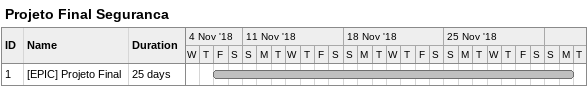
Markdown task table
Projeto Final Seguranca

| ID | Task | Duration | Start | Finish |
|---|---|---|---|---|
| 1 | [EPIC] Projeto Final | 25d | 2018-11-09 | 2018-12-03 |
